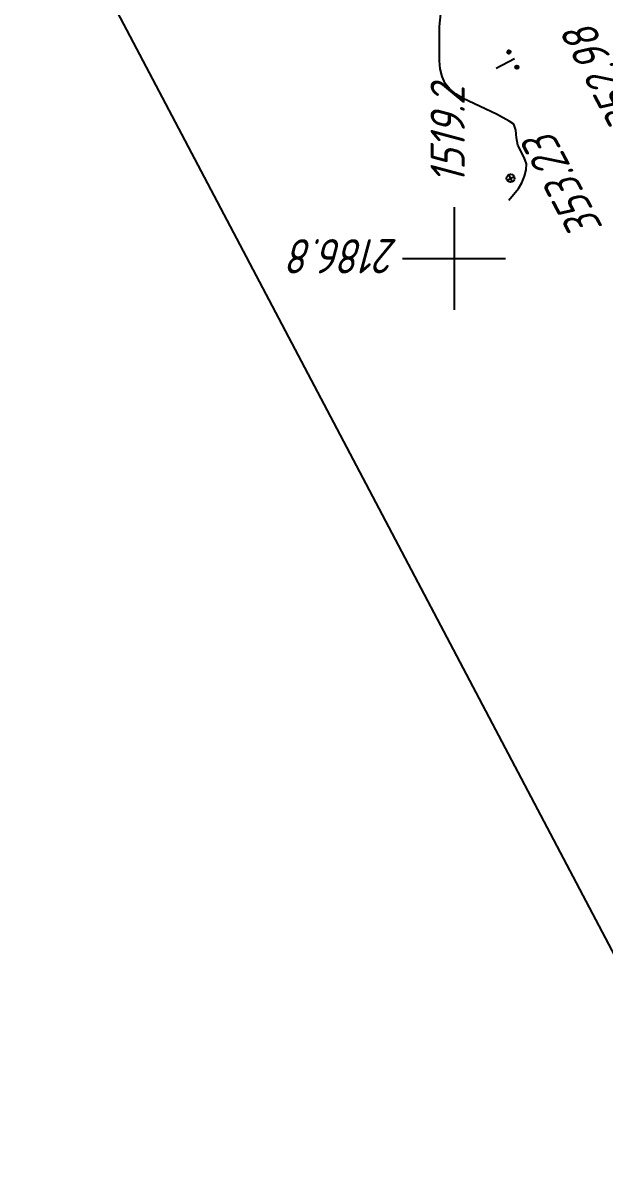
# Model space of a CAD drawing. Extents: x 1519150 to 1520806, y 2185741 to 2187019.
# Drawn here: x 1519149.7 to 1519217.6, y 2186692.4 to 2186827.5 of the extents above; entities that cross this region are included whole.
import ezdxf

# ---------------------------------------------------------------- set-up
doc = ezdxf.new("R2010")
doc.units = 0
for name, color, linetype, lineweight in [('ИИ_ГЕОСЕТКА_025', 3, 'Continuous', 25), ('ИИ_ОТМЕТКА_025', 7, 'Continuous', 25), ('ИИ_ОФОРМЛЕНИЕ_025', 7, 'Continuous', 25), ('ИИ_РЕЛЬЕФ_025', 34, 'Continuous', 25), ('ИИ_УГОДЬЯ_025', 7, 'Continuous', 25)]:
    doc.layers.add(name, color=color, linetype=linetype, lineweight=lineweight)
doc.styles.add('VNIPISIMPLEXCUR', font='simplex.shx', dxfattribs={"width": 0.8, "oblique": 15})

# ---------------------------------------------------------------- blocks, each defined once
blk = doc.blocks.new('ИИ05407')
at = {"linetype": 'Continuous', "lineweight": 25}
h = blk.add_hatch(color=0, dxfattribs=at)
edge = h.paths.add_edge_path()
edge.add_arc((-0.5, 0.1), 0.1, 0, 360)
h = blk.add_hatch(color=0, dxfattribs=at)
edge = h.paths.add_edge_path()
edge.add_arc((0.5, 0.1), 0.1, 0, 360)
at = {"color": 0, "linetype": 'Continuous', "lineweight": 25}
blk.add_lwpolyline([(0, 0), (0, 1.2)], dxfattribs=at)
for centre in [(-0.5, 0.1), (0.5, 0.1)]:
    blk.add_circle(centre, 0.1, dxfattribs=at)
blk = doc.blocks.new('ИИ05012')
at = {"color": 0, "linetype": 'Continuous', "lineweight": 25, "flags": 128}
for points in [[(0, 3), (0, -3)], [(-3, 0), (3, 0)]]:
    blk.add_lwpolyline(points, dxfattribs=at)
blk = doc.blocks.new('PICKET')
at = {"color": 0, "linetype": 'Continuous', "lineweight": 25}
for p, q in [((-0.23, 0), (0.23, 0)), ((0, 0.23), (0, -0.23))]:
    blk.add_line(p, q, dxfattribs=at)
blk.add_circle((0, 0), 0.23, dxfattribs=at)
at = {"color": 0, "linetype": 'Continuous', "style": 'VNIPISIMPLEXCUR', "oblique": 15, "width": 0.8}
blk.add_attdef('OTMETKA', (1.25, 0.3), '', height=2, dxfattribs=at)
at = {"color": 8, "linetype": 'Continuous', "style": 'VNIPISIMPLEXCUR', "oblique": 15, "width": 0.8, "flags": 1}
blk.add_attdef('NOMER', (1.25, -2.7), '', height=2, dxfattribs=at)

msp = doc.modelspace()

# ---------------------------------------------------------------- linework, layer by layer
at = {"layer": 'ИИ_ОФОРМЛЕНИЕ_025'}
msp.add_lwpolyline([(1519270.52, 2186913.248), (1519149.732, 2186849.618), (1519308.201, 2186548.797), (1519428.998, 2186612.442)], dxfattribs=at)
at = {"layer": 'ИИ_РЕЛЬЕФ_025', "elevation": 353}
msp.add_lwpolyline([(1519206.381, 2186806.822), (1519207.524, 2186808.154), (1519207.925, 2186808.815), (1519208.236, 2186809.609), (1519208.418, 2186810.334), (1519208.438, 2186811.048), (1519208.204, 2186811.775), (1519207.445, 2186813.227), (1519207.297, 2186814.094), (1519207.211, 2186814.987), (1519206.986, 2186815.684), (1519206.436, 2186816.045), (1519204.955, 2186816.855), (1519201.086, 2186818.668), (1519200.244, 2186819.187), (1519199.529, 2186819.771), (1519198.977, 2186820.439), (1519198.615, 2186821.247), (1519198.397, 2186822.129), (1519198.319, 2186823.083), (1519198.318, 2186827.063), (1519198.743, 2186831.164)], dxfattribs=at)

# ---------------------------------------------------------------- block references
at = {"layer": 'ИИ_ГЕОСЕТКА_025', "xscale": 2, "yscale": 2, "zscale": 2}
msp.add_blockref('ИИ05012', (1519200, 2186800), dxfattribs=at)
at = {"layer": 'ИИ_ОТМЕТКА_025'}
ref = msp.add_blockref('PICKET', (1519222.49, 2186819.7, 352.98), dxfattribs=dict(at, xscale=2, yscale=2, zscale=2, rotation=117.7797222222222))
ref.add_attrib('OTMETKA', '352.98', (1519222.264, 2186816.05, 352.98), dxfattribs={"layer": '0', "color": 0, "linetype": 'Continuous', "height": 4, "rotation": 117.77972, "style": 'VNIPISIMPLEXCUR', "oblique": 15, "width": 0.8})
ref = msp.add_blockref('PICKET', (1519206.597, 2186809.365, 353.23), dxfattribs=dict(at, xscale=2, yscale=2, zscale=2, rotation=117.7797222222222))
ref.add_attrib('OTMETKA', '353.23', (1519217.443, 2186803.625, 353.23), dxfattribs={"layer": '0', "color": 0, "linetype": 'Continuous', "height": 4, "rotation": 117.77972, "style": 'VNIPISIMPLEXCUR', "oblique": 15, "width": 0.8})
at = {"layer": 'ИИ_УГОДЬЯ_025', "xscale": 1.999999999999999, "yscale": 1.999999999999999, "zscale": 1.999999999999999, "rotation": 117.7797222222222}
msp.add_blockref('ИИ05407', (1519207.05, 2186823.313), dxfattribs=at)

# ---------------------------------------------------------------- texts
at = {"layer": 'ИИ_ГЕОСЕТКА_025', "color": 7, "style": 'VNIPISIMPLEXCUR', "oblique": 15, "width": 0.8}
for s, rotation, p in [('1519.2', 90, (1519201.259, 2186808.681)), ('2186.8', 180, (1519193.468, 2186802.263))]:
    msp.add_text(s, height=4, rotation=rotation, dxfattribs=at).set_placement(p)

doc.saveas('drawing.dxf')
